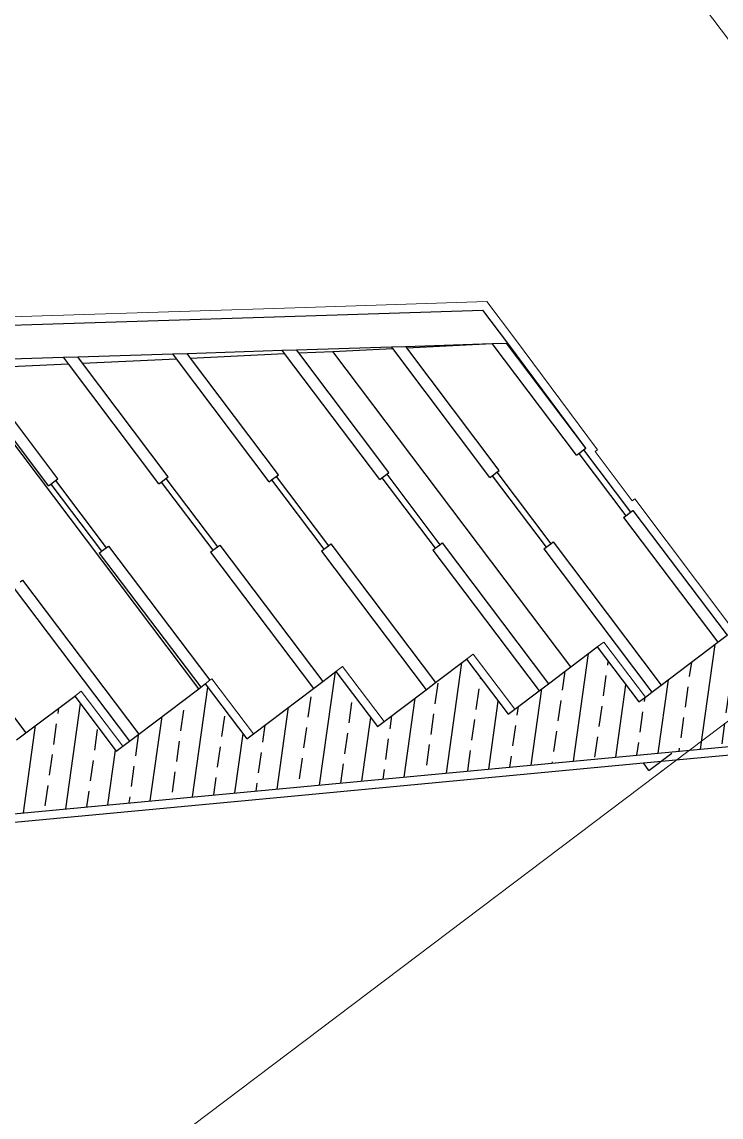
# Model space of a CAD drawing. Header units: millimetres. Extents: x 2232 to 85269, y -3593 to 5869.
# Drawn here: x 3757.2 to 3799.5, y -479.8 to -413.6 of the extents above; entities that cross this region are included whole.
import ezdxf

# ---------------------------------------------------------------- set-up
doc = ezdxf.new("R2010")
doc.units = ezdxf.units.MM
doc.linetypes.add('DOTX2', pattern=[0.5, 0, -0.5])
doc.layers.add('DOĞRAMA', color=33, linetype='Continuous')
doc.layers.add('Standart', color=7, linetype='Continuous')
for name, color, linetype, lineweight in [('iz', 1, 'DOTX2', 20), ('Kiris', 7, 'Continuous', 30), ('sıva iç', 21, 'Continuous', 0), ('ÖLÇÜ İÇ', 7, 'Continuous', 9)]:
    doc.layers.add(name, color=color, linetype=linetype, lineweight=lineweight)

# ---------------------------------------------------------------- blocks, each defined once
blk = doc.blocks.new('IDE991Entity4306')
at = {"layer": 'Standart', "linetype": 'Continuous', "lineweight": -3}
h = blk.add_hatch(dxfattribs=at)
h.set_pattern_fill('ANSI33', color=171, scale=40, style=0)
h.set_pattern_definition([(45, (0, 0), (-7.07107, 7.07107), []), (45, (7.071, 0), (-7.07107, 7.07107), [5, -2.5])])
h.paths.add_polyline_path([(936, 1166.67), (963, 1166.67), (963, 1150), (990, 1150), (990, 1133.33), (1017, 1133.33), (1017, 1116.67), (1044, 1116.67), (1044, 1100), (1071, 1100), (1071, 1083.33), (1098, 1083.33), (1098, 1066.67), (1125, 1066.67), (1125, 1035), (909, 1168.33), (909, 1183.33), (936, 1183.33)])
blk = doc.blocks.new('IDE991Entity4377')
at = {"layer": 'Standart', "color": 159, "linetype": 'Continuous', "lineweight": -3}
blk.add_lwpolyline([(1090, 1052), (1090, 1054.25)], dxfattribs=at)
blk = doc.blocks.new('IDE991Entity4378')
at = {"layer": 'Standart', "color": 159, "linetype": 'Continuous', "lineweight": -3}
blk.add_lwpolyline([(1090, 1083.33), (1090, 1178.91)], dxfattribs=at)
blk = doc.blocks.new('IDE991Entity4386')
at = {"layer": 'Standart', "color": 159, "linetype": 'Continuous', "lineweight": -3}
blk.add_lwpolyline([(1015, 1133.33), (1015, 1230.16)], dxfattribs=at)
blk = doc.blocks.new('IDE991Entity4395')
at = {"layer": 'Standart', "color": 134, "linetype": 'Continuous', "lineweight": -3}
blk.add_lwpolyline([(1121.94, 1104.46), (1121.94, 1066.67)], dxfattribs=at)
blk = doc.blocks.new('IDE991Entity4396')
at = {"layer": 'Standart', "color": 134, "linetype": 'Continuous', "lineweight": -3}
blk.add_lwpolyline([(1121.94, 1104.46), (1122.65, 1104.46)], dxfattribs=at)
blk = doc.blocks.new('IDE991Entity4397')
at = {"layer": 'Standart', "color": 134, "linetype": 'Continuous', "lineweight": -3}
blk.add_lwpolyline([(1122.65, 1123.35), (1122.65, 1104.46)], dxfattribs=at)
blk = doc.blocks.new('IDE991Entity4398')
at = {"layer": 'Standart', "color": 134, "linetype": 'Continuous', "lineweight": -3}
blk.add_lwpolyline([(1121.94, 1123.35), (1121.94, 1157.16)], dxfattribs=at)
blk = doc.blocks.new('IDE991Entity4399')
at = {"layer": 'Standart', "color": 134, "linetype": 'Continuous', "lineweight": -3}
blk.add_lwpolyline([(1121.94, 1123.35), (1122.65, 1123.35)], dxfattribs=at)
blk = doc.blocks.new('IDE991Entity4400')
at = {"layer": 'Standart', "color": 134, "linetype": 'Continuous', "lineweight": -3}
blk.add_lwpolyline([(1124.77, 1104.46), (1124.77, 1066.67)], dxfattribs=at)
blk = doc.blocks.new('IDE991Entity4401')
at = {"layer": 'Standart', "color": 134, "linetype": 'Continuous', "lineweight": -3}
blk.add_lwpolyline([(1124.06, 1123.35), (1124.06, 1104.46)], dxfattribs=at)
blk = doc.blocks.new('IDE991Entity4402')
at = {"layer": 'Standart', "color": 134, "linetype": 'Continuous', "lineweight": -3}
blk.add_lwpolyline([(1124.77, 1123.35), (1124.77, 1155.16)], dxfattribs=at)
blk = doc.blocks.new('IDE991Entity4403')
at = {"layer": 'Standart', "color": 134, "linetype": 'Continuous', "lineweight": -3}
blk.add_lwpolyline([(1101.99, 1110), (1101.99, 1066.67)], dxfattribs=at)
blk = doc.blocks.new('IDE991Entity4404')
at = {"layer": 'Standart', "color": 134, "linetype": 'Continuous', "lineweight": -3}
blk.add_lwpolyline([(1101.99, 1110), (1102.69, 1110)], dxfattribs=at)
blk = doc.blocks.new('IDE991Entity4405')
at = {"layer": 'Standart', "color": 134, "linetype": 'Continuous', "lineweight": -3}
blk.add_lwpolyline([(1102.69, 1131.67), (1102.69, 1110)], dxfattribs=at)
blk = doc.blocks.new('IDE991Entity4406')
at = {"layer": 'Standart', "color": 134, "linetype": 'Continuous', "lineweight": -3}
blk.add_lwpolyline([(1101.99, 1131.67), (1101.99, 1170.72)], dxfattribs=at)
blk = doc.blocks.new('IDE991Entity4407')
at = {"layer": 'Standart', "color": 134, "linetype": 'Continuous', "lineweight": -3}
blk.add_lwpolyline([(1101.99, 1131.67), (1102.69, 1131.67)], dxfattribs=at)
blk = doc.blocks.new('IDE991Entity4408')
at = {"layer": 'Standart', "color": 134, "linetype": 'Continuous', "lineweight": -3}
blk.add_lwpolyline([(1104.81, 1110), (1104.81, 1066.67)], dxfattribs=at)
blk = doc.blocks.new('IDE991Entity4409')
at = {"layer": 'Standart', "color": 134, "linetype": 'Continuous', "lineweight": -3}
blk.add_lwpolyline([(1104.11, 1131.67), (1104.11, 1110)], dxfattribs=at)
blk = doc.blocks.new('IDE991Entity4410')
at = {"layer": 'Standart', "color": 134, "linetype": 'Continuous', "lineweight": -3}
blk.add_lwpolyline([(1104.81, 1131.67), (1104.81, 1168.79)], dxfattribs=at)
blk = doc.blocks.new('IDE991Entity4411')
at = {"layer": 'Standart', "color": 134, "linetype": 'Continuous', "lineweight": -3}
blk.add_lwpolyline([(1080.39, 1126), (1080.39, 1083.33)], dxfattribs=at)
blk = doc.blocks.new('IDE991Entity4412')
at = {"layer": 'Standart', "color": 134, "linetype": 'Continuous', "lineweight": -3}
blk.add_lwpolyline([(1080.39, 1126), (1081.09, 1126)], dxfattribs=at)
blk = doc.blocks.new('IDE991Entity4413')
at = {"layer": 'Standart', "color": 134, "linetype": 'Continuous', "lineweight": -3}
blk.add_lwpolyline([(1081.09, 1147.33), (1081.09, 1126)], dxfattribs=at)
blk = doc.blocks.new('IDE991Entity4414')
at = {"layer": 'Standart', "color": 134, "linetype": 'Continuous', "lineweight": -3}
blk.add_lwpolyline([(1080.39, 1147.33), (1080.39, 1185.48)], dxfattribs=at)
blk = doc.blocks.new('IDE991Entity4415')
at = {"layer": 'Standart', "color": 134, "linetype": 'Continuous', "lineweight": -3}
blk.add_lwpolyline([(1080.39, 1147.33), (1081.09, 1147.33)], dxfattribs=at)
blk = doc.blocks.new('IDE991Entity4416')
at = {"layer": 'Standart', "color": 134, "linetype": 'Continuous', "lineweight": -3}
blk.add_lwpolyline([(1083.21, 1126), (1083.21, 1083.33)], dxfattribs=at)
blk = doc.blocks.new('IDE991Entity4417')
at = {"layer": 'Standart', "color": 134, "linetype": 'Continuous', "lineweight": -3}
blk.add_lwpolyline([(1082.51, 1147.33), (1082.51, 1126)], dxfattribs=at)
blk = doc.blocks.new('IDE991Entity4418')
at = {"layer": 'Standart', "color": 134, "linetype": 'Continuous', "lineweight": -3}
blk.add_lwpolyline([(1083.21, 1147.33), (1083.21, 1183.55)], dxfattribs=at)
blk = doc.blocks.new('IDE991Entity4419')
at = {"layer": 'Standart', "color": 134, "linetype": 'Continuous', "lineweight": -3}
blk.add_lwpolyline([(1058.79, 1142), (1058.79, 1100)], dxfattribs=at)
blk = doc.blocks.new('IDE991Entity4420')
at = {"layer": 'Standart', "color": 134, "linetype": 'Continuous', "lineweight": -3}
blk.add_lwpolyline([(1058.79, 1142), (1059.49, 1142)], dxfattribs=at)
blk = doc.blocks.new('IDE991Entity4421')
at = {"layer": 'Standart', "color": 134, "linetype": 'Continuous', "lineweight": -3}
blk.add_lwpolyline([(1059.49, 1163), (1059.49, 1142)], dxfattribs=at)
blk = doc.blocks.new('IDE991Entity4422')
at = {"layer": 'Standart', "color": 134, "linetype": 'Continuous', "lineweight": -3}
blk.add_lwpolyline([(1058.79, 1163), (1058.79, 1200.24)], dxfattribs=at)
blk = doc.blocks.new('IDE991Entity4423')
at = {"layer": 'Standart', "color": 134, "linetype": 'Continuous', "lineweight": -3}
blk.add_lwpolyline([(1058.79, 1163), (1059.49, 1163)], dxfattribs=at)
blk = doc.blocks.new('IDE991Entity4424')
at = {"layer": 'Standart', "color": 134, "linetype": 'Continuous', "lineweight": -3}
blk.add_lwpolyline([(1061.61, 1142), (1061.61, 1100)], dxfattribs=at)
blk = doc.blocks.new('IDE991Entity4425')
at = {"layer": 'Standart', "color": 134, "linetype": 'Continuous', "lineweight": -3}
blk.add_lwpolyline([(1060.91, 1163), (1060.91, 1142)], dxfattribs=at)
blk = doc.blocks.new('IDE991Entity4426')
at = {"layer": 'Standart', "color": 134, "linetype": 'Continuous', "lineweight": -3}
blk.add_lwpolyline([(1061.61, 1163), (1061.61, 1198.31)], dxfattribs=at)
blk = doc.blocks.new('IDE991Entity4427')
at = {"layer": 'Standart', "color": 134, "linetype": 'Continuous', "lineweight": -3}
blk.add_lwpolyline([(1037.19, 1158), (1037.19, 1116.67)], dxfattribs=at)
blk = doc.blocks.new('IDE991Entity4428')
at = {"layer": 'Standart', "color": 134, "linetype": 'Continuous', "lineweight": -3}
blk.add_lwpolyline([(1037.19, 1158), (1037.89, 1158)], dxfattribs=at)
blk = doc.blocks.new('IDE991Entity4429')
at = {"layer": 'Standart', "color": 134, "linetype": 'Continuous', "lineweight": -3}
blk.add_lwpolyline([(1037.89, 1178.67), (1037.89, 1158)], dxfattribs=at)
blk = doc.blocks.new('IDE991Entity4430')
at = {"layer": 'Standart', "color": 134, "linetype": 'Continuous', "lineweight": -3}
blk.add_lwpolyline([(1037.19, 1178.67), (1037.19, 1215)], dxfattribs=at)
blk = doc.blocks.new('IDE991Entity4431')
at = {"layer": 'Standart', "color": 134, "linetype": 'Continuous', "lineweight": -3}
blk.add_lwpolyline([(1037.19, 1178.67), (1037.89, 1178.67)], dxfattribs=at)
blk = doc.blocks.new('IDE991Entity4432')
at = {"layer": 'Standart', "color": 134, "linetype": 'Continuous', "lineweight": -3}
blk.add_lwpolyline([(1040.01, 1158), (1040.01, 1116.67)], dxfattribs=at)
blk = doc.blocks.new('IDE991Entity4433')
at = {"layer": 'Standart', "color": 134, "linetype": 'Continuous', "lineweight": -3}
blk.add_lwpolyline([(1039.31, 1178.67), (1039.31, 1158)], dxfattribs=at)
blk = doc.blocks.new('IDE991Entity4434')
at = {"layer": 'Standart', "color": 134, "linetype": 'Continuous', "lineweight": -3}
blk.add_lwpolyline([(1040.01, 1178.67), (1040.01, 1213.07)], dxfattribs=at)
blk = doc.blocks.new('IDE991Entity4435')
at = {"layer": 'Standart', "color": 134, "linetype": 'Continuous', "lineweight": -3}
blk.add_lwpolyline([(1015.59, 1174), (1015.59, 1133.33)], dxfattribs=at)
blk = doc.blocks.new('IDE991Entity4436')
at = {"layer": 'Standart', "color": 134, "linetype": 'Continuous', "lineweight": -3}
blk.add_lwpolyline([(1015.59, 1174), (1016.29, 1174)], dxfattribs=at)
blk = doc.blocks.new('IDE991Entity4437')
at = {"layer": 'Standart', "color": 134, "linetype": 'Continuous', "lineweight": -3}
blk.add_lwpolyline([(1016.29, 1194.33), (1016.29, 1174)], dxfattribs=at)
blk = doc.blocks.new('IDE991Entity4438')
at = {"layer": 'Standart', "color": 134, "linetype": 'Continuous', "lineweight": -3}
blk.add_lwpolyline([(1015.59, 1194.33), (1015.59, 1229.76)], dxfattribs=at)
blk = doc.blocks.new('IDE991Entity4439')
at = {"layer": 'Standart', "color": 134, "linetype": 'Continuous', "lineweight": -3}
blk.add_lwpolyline([(1015.59, 1194.33), (1016.29, 1194.33)], dxfattribs=at)
blk = doc.blocks.new('IDE991Entity4440')
at = {"layer": 'Standart', "color": 134, "linetype": 'Continuous', "lineweight": -3}
blk.add_lwpolyline([(1018.41, 1174), (1018.41, 1133.33)], dxfattribs=at)
blk = doc.blocks.new('IDE991Entity4441')
at = {"layer": 'Standart', "color": 134, "linetype": 'Continuous', "lineweight": -3}
blk.add_lwpolyline([(1017.71, 1194.33), (1017.71, 1174)], dxfattribs=at)
blk = doc.blocks.new('IDE991Entity4442')
at = {"layer": 'Standart', "color": 134, "linetype": 'Continuous', "lineweight": -3}
blk.add_lwpolyline([(1018.41, 1194.33), (1018.41, 1227.83)], dxfattribs=at)
blk = doc.blocks.new('IDE991Entity4443')
at = {"layer": 'Standart', "color": 134, "linetype": 'Continuous', "lineweight": -3}
blk.add_lwpolyline([(993.99, 1180), (993.99, 1133.33)], dxfattribs=at)
blk = doc.blocks.new('IDE991Entity4448')
at = {"layer": 'Standart', "color": 134, "linetype": 'Continuous', "lineweight": -3}
blk.add_lwpolyline([(996.81, 1180), (996.81, 1133.33)], dxfattribs=at)
blk = doc.blocks.new('IDE991Entity4456')
at = {"layer": 'Standart', "color": 134, "linetype": 'Continuous', "lineweight": -3}
blk.add_lwpolyline([(975.21, 1196), (975.21, 1150)], dxfattribs=at)
blk = doc.blocks.new('IDE991Entity4494')
at = {"layer": 'Standart', "color": 134, "linetype": 'Continuous', "lineweight": -3}
blk.add_lwpolyline([(1018.41, 1227.83), (1037.19, 1215)], dxfattribs=at)
blk = doc.blocks.new('IDE991Entity4495')
at = {"layer": 'Standart', "color": 134, "linetype": 'Continuous', "lineweight": -3}
blk.add_lwpolyline([(1040.01, 1213.07), (1058.79, 1200.24)], dxfattribs=at)
blk = doc.blocks.new('IDE991Entity4496')
at = {"layer": 'Standart', "color": 134, "linetype": 'Continuous', "lineweight": -3}
blk.add_lwpolyline([(1061.61, 1198.31), (1080.39, 1185.48)], dxfattribs=at)
blk = doc.blocks.new('IDE991Entity4497')
at = {"layer": 'Standart', "color": 134, "linetype": 'Continuous', "lineweight": -3}
blk.add_lwpolyline([(1083.21, 1183.55), (1090, 1178.91)], dxfattribs=at)
blk = doc.blocks.new('IDE991Entity4498')
at = {"layer": 'Standart', "color": 134, "linetype": 'Continuous', "lineweight": -3}
blk.add_lwpolyline([(1104.81, 1168.79), (1121.94, 1157.16)], dxfattribs=at)
blk = doc.blocks.new('IDE991Entity4499')
at = {"layer": 'Standart', "color": 134, "linetype": 'Continuous', "lineweight": -3}
blk.add_lwpolyline([(1125, 1155), (1125, 1165)], dxfattribs=at)
blk = doc.blocks.new('IDE991Entity5310')
at = {"layer": 'Standart', "color": 159, "linetype": 'Continuous', "lineweight": -3}
blk.add_lwpolyline([(990, 1150), (990, 1133.33)], dxfattribs=at)
blk = doc.blocks.new('IDE991Entity5313')
at = {"layer": 'Standart', "color": 159, "linetype": 'Continuous', "lineweight": -3}
blk.add_lwpolyline([(1017, 1133.33), (1017, 1116.67)], dxfattribs=at)
blk = doc.blocks.new('IDE991Entity5314')
at = {"layer": 'Standart', "color": 159, "linetype": 'Continuous', "lineweight": -3}
blk.add_lwpolyline([(990, 1133.33), (992, 1133.33)], dxfattribs=at)
blk = doc.blocks.new('IDE991Entity5315')
at = {"layer": 'Standart', "color": 159, "linetype": 'Continuous', "lineweight": -3}
blk.add_lwpolyline([(992, 1133.33), (993.99, 1133.33)], dxfattribs=at)
blk = doc.blocks.new('IDE991Entity5316')
at = {"layer": 'Standart', "color": 159, "linetype": 'Continuous', "lineweight": -3}
blk.add_lwpolyline([(1044, 1116.67), (1044, 1100)], dxfattribs=at)
blk = doc.blocks.new('IDE991Entity5317')
at = {"layer": 'Standart', "color": 159, "linetype": 'Continuous', "lineweight": -3}
blk.add_lwpolyline([(1017, 1116.67), (1019, 1116.67)], dxfattribs=at)
blk = doc.blocks.new('IDE991Entity5318')
at = {"layer": 'Standart', "color": 159, "linetype": 'Continuous', "lineweight": -3}
blk.add_lwpolyline([(1019, 1116.67), (1037.19, 1116.67)], dxfattribs=at)
blk = doc.blocks.new('IDE991Entity5319')
at = {"layer": 'Standart', "color": 159, "linetype": 'Continuous', "lineweight": -3}
blk.add_lwpolyline([(1071, 1100), (1071, 1083.33)], dxfattribs=at)
blk = doc.blocks.new('IDE991Entity5320')
at = {"layer": 'Standart', "color": 159, "linetype": 'Continuous', "lineweight": -3}
blk.add_lwpolyline([(1044, 1100), (1046, 1100)], dxfattribs=at)
blk = doc.blocks.new('IDE991Entity5321')
at = {"layer": 'Standart', "color": 159, "linetype": 'Continuous', "lineweight": -3}
blk.add_lwpolyline([(1046, 1100), (1058.79, 1100)], dxfattribs=at)
blk = doc.blocks.new('IDE991Entity5322')
at = {"layer": 'Standart', "color": 159, "linetype": 'Continuous', "lineweight": -3}
blk.add_lwpolyline([(1098, 1083.33), (1098, 1066.67)], dxfattribs=at)
blk = doc.blocks.new('IDE991Entity5323')
at = {"layer": 'Standart', "color": 159, "linetype": 'Continuous', "lineweight": -3}
blk.add_lwpolyline([(1071, 1083.33), (1073, 1083.33)], dxfattribs=at)
blk = doc.blocks.new('IDE991Entity5324')
at = {"layer": 'Standart', "color": 159, "linetype": 'Continuous', "lineweight": -3}
blk.add_lwpolyline([(1073, 1083.33), (1080.39, 1083.33)], dxfattribs=at)
blk = doc.blocks.new('IDE991Entity5326')
at = {"layer": 'Standart', "color": 159, "linetype": 'Continuous', "lineweight": -3}
blk.add_lwpolyline([(1098, 1066.67), (1100, 1066.67)], dxfattribs=at)
blk = doc.blocks.new('IDE991Entity5327')
at = {"layer": 'Standart', "color": 159, "linetype": 'Continuous', "lineweight": -3}
blk.add_lwpolyline([(1100, 1066.67), (1101.99, 1066.67)], dxfattribs=at)
blk = doc.blocks.new('IDE991Entity5328')
at = {"layer": 'Standart', "color": 159, "linetype": 'Continuous', "lineweight": -3}
blk.add_lwpolyline([(882, 1185), (1125, 1035)], dxfattribs=at)
blk = doc.blocks.new('IDE991Entity5624')
at = {"layer": 'Standart', "color": 163, "linetype": 'Continuous', "lineweight": 5}
blk.add_lwpolyline([(1098, 1083.33), (1100, 1083.33)], dxfattribs=at)
blk = doc.blocks.new('IDE991Entity5625')
at = {"layer": 'Standart', "color": 163, "linetype": 'Continuous', "lineweight": 5}
blk.add_lwpolyline([(1100, 1083.33), (1100, 1066.67)], dxfattribs=at)
blk = doc.blocks.new('IDE991Entity5626')
at = {"layer": 'Standart', "color": 163, "linetype": 'Continuous', "lineweight": 5}
blk.add_lwpolyline([(1071, 1100), (1073, 1100)], dxfattribs=at)
blk = doc.blocks.new('IDE991Entity5627')
at = {"layer": 'Standart', "color": 163, "linetype": 'Continuous', "lineweight": 5}
blk.add_lwpolyline([(1073, 1100), (1073, 1083.33)], dxfattribs=at)
blk = doc.blocks.new('IDE991Entity5628')
at = {"layer": 'Standart', "color": 163, "linetype": 'Continuous', "lineweight": 5}
blk.add_lwpolyline([(1044, 1116.67), (1046, 1116.67)], dxfattribs=at)
blk = doc.blocks.new('IDE991Entity5629')
at = {"layer": 'Standart', "color": 163, "linetype": 'Continuous', "lineweight": 5}
blk.add_lwpolyline([(1046, 1116.67), (1046, 1100)], dxfattribs=at)
blk = doc.blocks.new('IDE991Entity5630')
at = {"layer": 'Standart', "color": 163, "linetype": 'Continuous', "lineweight": 5}
blk.add_lwpolyline([(1017, 1133.33), (1018.41, 1133.33)], dxfattribs=at)
blk = doc.blocks.new('IDE991Entity5631')
at = {"layer": 'Standart', "color": 163, "linetype": 'Continuous', "lineweight": 5}
blk.add_lwpolyline([(1019, 1133.33), (1019, 1116.67)], dxfattribs=at)
blk = doc.blocks.new('IDE991Entity5632')
at = {"layer": 'Standart', "color": 163, "linetype": 'Continuous', "lineweight": 5}
blk.add_lwpolyline([(990, 1150), (992, 1150)], dxfattribs=at)
blk = doc.blocks.new('IDE991Entity5633')
at = {"layer": 'Standart', "color": 163, "linetype": 'Continuous', "lineweight": 5}
blk.add_lwpolyline([(992, 1150), (992, 1133.33)], dxfattribs=at)
blk = doc.blocks.new('IDE991Entity5801')
at = {"layer": 'Standart', "color": 11, "linetype": 'Continuous', "lineweight": -3}
blk.add_lwpolyline([(881.43, 1183), (1015, 1100.55)], dxfattribs=at)
blk = doc.blocks.new('IDE991Entity5932')
at = {"layer": 'Standart', "color": 134, "linetype": 'Continuous', "lineweight": -3}
blk.add_lwpolyline([(1122.65, 1104.46), (1124.06, 1104.46)], dxfattribs=at)
blk = doc.blocks.new('IDE991Entity5933')
at = {"layer": 'Standart', "color": 134, "linetype": 'Continuous', "lineweight": -3}
blk.add_lwpolyline([(1124.06, 1104.46), (1124.77, 1104.46)], dxfattribs=at)
blk = doc.blocks.new('IDE991Entity5934')
at = {"layer": 'Standart', "color": 134, "linetype": 'Continuous', "lineweight": -3}
blk.add_lwpolyline([(1122.65, 1123.35), (1124.06, 1123.35)], dxfattribs=at)
blk = doc.blocks.new('IDE991Entity5935')
at = {"layer": 'Standart', "color": 134, "linetype": 'Continuous', "lineweight": -3}
blk.add_lwpolyline([(1124.06, 1123.35), (1124.77, 1123.35)], dxfattribs=at)
blk = doc.blocks.new('IDE991Entity5936')
at = {"layer": 'Standart', "color": 134, "linetype": 'Continuous', "lineweight": -3}
blk.add_lwpolyline([(1102.69, 1110), (1104.11, 1110)], dxfattribs=at)
blk = doc.blocks.new('IDE991Entity5937')
at = {"layer": 'Standart', "color": 134, "linetype": 'Continuous', "lineweight": -3}
blk.add_lwpolyline([(1104.11, 1110), (1104.81, 1110)], dxfattribs=at)
blk = doc.blocks.new('IDE991Entity5938')
at = {"layer": 'Standart', "color": 134, "linetype": 'Continuous', "lineweight": -3}
blk.add_lwpolyline([(1101.99, 1170.72), (1101.99, 1171.25)], dxfattribs=at)
blk = doc.blocks.new('IDE991Entity5939')
at = {"layer": 'Standart', "color": 134, "linetype": 'Continuous', "lineweight": -3}
blk.add_lwpolyline([(1102.69, 1131.67), (1104.11, 1131.67)], dxfattribs=at)
blk = doc.blocks.new('IDE991Entity5940')
at = {"layer": 'Standart', "color": 134, "linetype": 'Continuous', "lineweight": -3}
blk.add_lwpolyline([(1104.11, 1131.67), (1104.81, 1131.67)], dxfattribs=at)
blk = doc.blocks.new('IDE991Entity5941')
at = {"layer": 'Standart', "color": 134, "linetype": 'Continuous', "lineweight": -3}
blk.add_lwpolyline([(1104.81, 1168.79), (1104.81, 1169.25)], dxfattribs=at)
blk = doc.blocks.new('IDE991Entity5942')
at = {"layer": 'Standart', "color": 134, "linetype": 'Continuous', "lineweight": -3}
blk.add_lwpolyline([(1081.09, 1126), (1082.51, 1126)], dxfattribs=at)
blk = doc.blocks.new('IDE991Entity5943')
at = {"layer": 'Standart', "color": 134, "linetype": 'Continuous', "lineweight": -3}
blk.add_lwpolyline([(1082.51, 1126), (1083.21, 1126)], dxfattribs=at)
blk = doc.blocks.new('IDE991Entity5944')
at = {"layer": 'Standart', "color": 134, "linetype": 'Continuous', "lineweight": -3}
blk.add_lwpolyline([(1080.39, 1185.48), (1080.39, 1186.5)], dxfattribs=at)
blk = doc.blocks.new('IDE991Entity5945')
at = {"layer": 'Standart', "color": 134, "linetype": 'Continuous', "lineweight": -3}
blk.add_lwpolyline([(1081.09, 1147.33), (1082.51, 1147.33)], dxfattribs=at)
blk = doc.blocks.new('IDE991Entity5946')
at = {"layer": 'Standart', "color": 134, "linetype": 'Continuous', "lineweight": -3}
blk.add_lwpolyline([(1082.51, 1147.33), (1083.21, 1147.33)], dxfattribs=at)
blk = doc.blocks.new('IDE991Entity5947')
at = {"layer": 'Standart', "color": 134, "linetype": 'Continuous', "lineweight": -3}
blk.add_lwpolyline([(1083.21, 1183.55), (1083.21, 1184.5)], dxfattribs=at)
blk = doc.blocks.new('IDE991Entity5948')
at = {"layer": 'Standart', "color": 134, "linetype": 'Continuous', "lineweight": -3}
blk.add_lwpolyline([(1059.49, 1142), (1060.91, 1142)], dxfattribs=at)
blk = doc.blocks.new('IDE991Entity5949')
at = {"layer": 'Standart', "color": 134, "linetype": 'Continuous', "lineweight": -3}
blk.add_lwpolyline([(1060.91, 1142), (1061.61, 1142)], dxfattribs=at)
blk = doc.blocks.new('IDE991Entity5950')
at = {"layer": 'Standart', "color": 134, "linetype": 'Continuous', "lineweight": -3}
blk.add_lwpolyline([(1058.79, 1200.24), (1058.79, 1201.75)], dxfattribs=at)
blk = doc.blocks.new('IDE991Entity5951')
at = {"layer": 'Standart', "color": 134, "linetype": 'Continuous', "lineweight": -3}
blk.add_lwpolyline([(1059.49, 1163), (1060.91, 1163)], dxfattribs=at)
blk = doc.blocks.new('IDE991Entity5952')
at = {"layer": 'Standart', "color": 134, "linetype": 'Continuous', "lineweight": -3}
blk.add_lwpolyline([(1060.91, 1163), (1061.61, 1163)], dxfattribs=at)
blk = doc.blocks.new('IDE991Entity5953')
at = {"layer": 'Standart', "color": 134, "linetype": 'Continuous', "lineweight": -3}
blk.add_lwpolyline([(1061.61, 1198.31), (1061.61, 1199.75)], dxfattribs=at)
blk = doc.blocks.new('IDE991Entity5954')
at = {"layer": 'Standart', "color": 134, "linetype": 'Continuous', "lineweight": -3}
blk.add_lwpolyline([(1037.89, 1158), (1039.31, 1158)], dxfattribs=at)
blk = doc.blocks.new('IDE991Entity5955')
at = {"layer": 'Standart', "color": 134, "linetype": 'Continuous', "lineweight": -3}
blk.add_lwpolyline([(1039.31, 1158), (1040.01, 1158)], dxfattribs=at)
blk = doc.blocks.new('IDE991Entity5956')
at = {"layer": 'Standart', "color": 134, "linetype": 'Continuous', "lineweight": -3}
blk.add_lwpolyline([(1037.19, 1215), (1037.19, 1217)], dxfattribs=at)
blk = doc.blocks.new('IDE991Entity5957')
at = {"layer": 'Standart', "color": 134, "linetype": 'Continuous', "lineweight": -3}
blk.add_lwpolyline([(1037.89, 1178.67), (1039.31, 1178.67)], dxfattribs=at)
blk = doc.blocks.new('IDE991Entity5958')
at = {"layer": 'Standart', "color": 134, "linetype": 'Continuous', "lineweight": -3}
blk.add_lwpolyline([(1039.31, 1178.67), (1040.01, 1178.67)], dxfattribs=at)
blk = doc.blocks.new('IDE991Entity5959')
at = {"layer": 'Standart', "color": 134, "linetype": 'Continuous', "lineweight": -3}
blk.add_lwpolyline([(1040.01, 1213.07), (1040.01, 1215)], dxfattribs=at)
blk = doc.blocks.new('IDE991Entity5960')
at = {"layer": 'Standart', "color": 134, "linetype": 'Continuous', "lineweight": -3}
blk.add_lwpolyline([(1016.29, 1174), (1017.71, 1174)], dxfattribs=at)
blk = doc.blocks.new('IDE991Entity5961')
at = {"layer": 'Standart', "color": 134, "linetype": 'Continuous', "lineweight": -3}
blk.add_lwpolyline([(1017.71, 1174), (1018.41, 1174)], dxfattribs=at)
blk = doc.blocks.new('IDE991Entity5963')
at = {"layer": 'Standart', "color": 134, "linetype": 'Continuous', "lineweight": -3}
blk.add_lwpolyline([(1016.29, 1194.33), (1017.71, 1194.33)], dxfattribs=at)
blk = doc.blocks.new('IDE991Entity5964')
at = {"layer": 'Standart', "color": 134, "linetype": 'Continuous', "lineweight": -3}
blk.add_lwpolyline([(1017.71, 1194.33), (1018.41, 1194.33)], dxfattribs=at)
blk = doc.blocks.new('IDE991Entity5967')
at = {"layer": 'Standart', "color": 134, "linetype": 'Continuous', "lineweight": -3}
blk.add_lwpolyline([(996.11, 1180), (996.81, 1180)], dxfattribs=at)
blk = doc.blocks.new('IDE991Entity6006')
at = {"layer": 'Standart', "color": 134, "linetype": 'Continuous', "lineweight": -3}
blk.add_lwpolyline([(1018.41, 1230.25), (1037.19, 1217)], dxfattribs=at)
blk = doc.blocks.new('IDE991Entity6007')
at = {"layer": 'Standart', "color": 134, "linetype": 'Continuous', "lineweight": -3}
blk.add_lwpolyline([(1037.19, 1217), (1040.01, 1215)], dxfattribs=at)
blk = doc.blocks.new('IDE991Entity6008')
at = {"layer": 'Standart', "color": 134, "linetype": 'Continuous', "lineweight": -3}
blk.add_lwpolyline([(1040.01, 1215), (1058.79, 1201.75)], dxfattribs=at)
blk = doc.blocks.new('IDE991Entity6009')
at = {"layer": 'Standart', "color": 134, "linetype": 'Continuous', "lineweight": -3}
blk.add_lwpolyline([(1058.79, 1201.75), (1061.61, 1199.75)], dxfattribs=at)
blk = doc.blocks.new('IDE991Entity6010')
at = {"layer": 'Standart', "color": 134, "linetype": 'Continuous', "lineweight": -3}
blk.add_lwpolyline([(1061.61, 1199.75), (1080.39, 1186.5)], dxfattribs=at)
blk = doc.blocks.new('IDE991Entity6011')
at = {"layer": 'Standart', "color": 134, "linetype": 'Continuous', "lineweight": -3}
blk.add_lwpolyline([(1080.39, 1186.5), (1083.21, 1184.5)], dxfattribs=at)
blk = doc.blocks.new('IDE991Entity6012')
at = {"layer": 'Standart', "color": 134, "linetype": 'Continuous', "lineweight": -3}
blk.add_lwpolyline([(1083.21, 1184.5), (1101.99, 1171.25)], dxfattribs=at)
blk = doc.blocks.new('IDE991Entity6013')
at = {"layer": 'Standart', "color": 134, "linetype": 'Continuous', "lineweight": -3}
blk.add_lwpolyline([(1101.99, 1171.25), (1104.81, 1169.25)], dxfattribs=at)
blk = doc.blocks.new('IDE991Entity6014')
at = {"layer": 'Standart', "color": 134, "linetype": 'Continuous', "lineweight": -3}
blk.add_lwpolyline([(1104.81, 1169.25), (1121.94, 1157.16)], dxfattribs=at)
blk = doc.blocks.new('IDE991Entity6015')
at = {"layer": 'Standart', "color": 134, "linetype": 'Continuous', "lineweight": -3}
blk.add_lwpolyline([(1121.94, 1157.16), (1124.77, 1155.16)], dxfattribs=at)
blk = doc.blocks.new('IDE991Entity6016')
at = {"layer": 'Standart', "color": 134, "linetype": 'Continuous', "lineweight": -3}
blk.add_lwpolyline([(1124.77, 1155.16), (1125, 1155)], dxfattribs=at)
blk = doc.blocks.new('IDE991Entity6018')
at = {"layer": 'Standart', "color": 134, "linetype": 'Continuous', "lineweight": -3}
blk.add_lwpolyline([(1015, 1242.66), (1090, 1189.71)], dxfattribs=at)
blk = doc.blocks.new('IDE991Entity6019')
at = {"layer": 'Standart', "color": 134, "linetype": 'Continuous', "lineweight": -3}
blk.add_lwpolyline([(1090, 1189.71), (1125, 1165)], dxfattribs=at)
blk = doc.blocks.new('IDE991Entity6021')
at = {"layer": 'Standart', "color": 134, "linetype": 'Continuous', "lineweight": -3}
blk.add_lwpolyline([(1090, 1178.91), (1101.99, 1170.72)], dxfattribs=at)
blk = doc.blocks.new('IDE991Entity6032')
at = {"layer": 'Standart', "color": 159, "linetype": 'Continuous', "lineweight": -3}
blk.add_lwpolyline([(1090, 1052), (1096.89, 1052)], dxfattribs=at)
blk = doc.blocks.new('IDE991Entity6118')
at = {"layer": 'Standart', "color": 134, "linetype": 'Continuous', "lineweight": -3}
blk.add_lwpolyline([(914, 1013.97), (1015, 942.66)], dxfattribs=at)
blk = doc.blocks.new('IDE991Entity6536')
at = {"layer": 'Standart', "color": 159, "linetype": 'Continuous', "lineweight": -3}
blk.add_lwpolyline([(972.39, 1150), (975.21, 1150)], dxfattribs=at)
blk = doc.blocks.new('IDE991Entity6537')
at = {"layer": 'Standart', "color": 159, "linetype": 'Continuous', "lineweight": -3}
blk.add_lwpolyline([(975.21, 1150), (990, 1150)], dxfattribs=at)
blk = doc.blocks.new('IDE991Entity6538')
at = {"layer": 'Standart', "color": 159, "linetype": 'Continuous', "lineweight": -3}
blk.add_lwpolyline([(993.99, 1133.33), (996.81, 1133.33)], dxfattribs=at)
blk = doc.blocks.new('IDE991Entity6539')
at = {"layer": 'Standart', "color": 159, "linetype": 'Continuous', "lineweight": -3}
blk.add_lwpolyline([(996.81, 1133.33), (1015, 1133.33)], dxfattribs=at)
blk = doc.blocks.new('IDE991Entity6540')
at = {"layer": 'Standart', "color": 159, "linetype": 'Continuous', "lineweight": -3}
blk.add_lwpolyline([(1015, 1133.33), (1015.59, 1133.33)], dxfattribs=at)
blk = doc.blocks.new('IDE991Entity6541')
at = {"layer": 'Standart', "color": 159, "linetype": 'Continuous', "lineweight": -3}
blk.add_lwpolyline([(1015.59, 1133.33), (1017, 1133.33)], dxfattribs=at)
blk = doc.blocks.new('IDE991Entity6542')
at = {"layer": 'Standart', "color": 159, "linetype": 'Continuous', "lineweight": -3}
blk.add_lwpolyline([(1037.19, 1116.67), (1040.01, 1116.67)], dxfattribs=at)
blk = doc.blocks.new('IDE991Entity6543')
at = {"layer": 'Standart', "color": 159, "linetype": 'Continuous', "lineweight": -3}
blk.add_lwpolyline([(1040.01, 1116.67), (1044, 1116.67)], dxfattribs=at)
blk = doc.blocks.new('IDE991Entity6544')
at = {"layer": 'Standart', "color": 159, "linetype": 'Continuous', "lineweight": -3}
blk.add_lwpolyline([(1058.79, 1100), (1061.61, 1100)], dxfattribs=at)
blk = doc.blocks.new('IDE991Entity6545')
at = {"layer": 'Standart', "color": 159, "linetype": 'Continuous', "lineweight": -3}
blk.add_lwpolyline([(1061.61, 1100), (1071, 1100)], dxfattribs=at)
blk = doc.blocks.new('IDE991Entity6546')
at = {"layer": 'Standart', "color": 159, "linetype": 'Continuous', "lineweight": -3}
blk.add_lwpolyline([(1080.39, 1083.33), (1083.21, 1083.33)], dxfattribs=at)
blk = doc.blocks.new('IDE991Entity6547')
at = {"layer": 'Standart', "color": 159, "linetype": 'Continuous', "lineweight": -3}
blk.add_lwpolyline([(1083.21, 1083.33), (1090, 1083.33)], dxfattribs=at)
blk = doc.blocks.new('IDE991Entity6548')
at = {"layer": 'Standart', "color": 159, "linetype": 'Continuous', "lineweight": -3}
blk.add_lwpolyline([(1090, 1083.33), (1098, 1083.33)], dxfattribs=at)
blk = doc.blocks.new('IDE991Entity6549')
at = {"layer": 'Standart', "color": 159, "linetype": 'Continuous', "lineweight": -3}
blk.add_lwpolyline([(1101.99, 1066.67), (1104.81, 1066.67)], dxfattribs=at)
blk = doc.blocks.new('IDE991Entity6550')
at = {"layer": 'Standart', "color": 159, "linetype": 'Continuous', "lineweight": -3}
blk.add_lwpolyline([(1104.81, 1066.67), (1121.94, 1066.67)], dxfattribs=at)
blk = doc.blocks.new('IDE991Entity6551')
at = {"layer": 'Standart', "color": 159, "linetype": 'Continuous', "lineweight": -3}
blk.add_lwpolyline([(1121.94, 1066.67), (1124.77, 1066.67)], dxfattribs=at)
blk = doc.blocks.new('IDE991Entity6721')
at = {"layer": 'Standart', "color": 163, "linetype": 'Continuous', "lineweight": 5}
blk.add_lwpolyline([(1018.41, 1133.33), (1019, 1133.33)], dxfattribs=at)
blk = doc.blocks.new('IDE991Entity6744')
at = {"layer": 'Standart', "color": 11, "linetype": 'Continuous', "lineweight": -3}
blk.add_lwpolyline([(1015, 1100.55), (1090, 1054.25)], dxfattribs=at)
blk = doc.blocks.new('IDE991Entity6745')
at = {"layer": 'Standart', "color": 11, "linetype": 'Continuous', "lineweight": -3}
blk.add_lwpolyline([(1090, 1054.25), (1125, 1032.65)], dxfattribs=at)
blk = doc.blocks.new('TRRTYT')
at = {"layer": 'Standart'}
for name in ['IDE991Entity6018', 'IDE991Entity4386', 'IDE991Entity4438', 'IDE991Entity6006', 'IDE991Entity4442', 'IDE991Entity4494', 'IDE991Entity5956', 'IDE991Entity6007', 'IDE991Entity4430', 'IDE991Entity5959', 'IDE991Entity6008', 'IDE991Entity4434', 'IDE991Entity4495', 'IDE991Entity5950', 'IDE991Entity6009', 'IDE991Entity4422', 'IDE991Entity5953', 'IDE991Entity6010', 'IDE991Entity4426', 'IDE991Entity4496', 'IDE991Entity4456', 'IDE991Entity4439', 'IDE991Entity4437', 'IDE991Entity5963', 'IDE991Entity4441', 'IDE991Entity5964', 'IDE991Entity6019', 'IDE991Entity5328', 'IDE991Entity5944', 'IDE991Entity6011', 'IDE991Entity4414', 'IDE991Entity5947', 'IDE991Entity6012', 'IDE991Entity5801', 'IDE991Entity4306', 'IDE991Entity4418', 'IDE991Entity4497', 'IDE991Entity4443', 'IDE991Entity5967', 'IDE991Entity4448', 'IDE991Entity4378', 'IDE991Entity6021', 'IDE991Entity4431', 'IDE991Entity4429', 'IDE991Entity5957', 'IDE991Entity4433', 'IDE991Entity5958', 'IDE991Entity4435', 'IDE991Entity4436', 'IDE991Entity5960', 'IDE991Entity5961', 'IDE991Entity4440', 'IDE991Entity5938', 'IDE991Entity6013', 'IDE991Entity4406', 'IDE991Entity5941', 'IDE991Entity6014', 'IDE991Entity4410', 'IDE991Entity4498', 'IDE991Entity4423', 'IDE991Entity4421', 'IDE991Entity5951', 'IDE991Entity4425', 'IDE991Entity5952', 'IDE991Entity4499', 'IDE991Entity4427', 'IDE991Entity4428', 'IDE991Entity5954', 'IDE991Entity5955', 'IDE991Entity4432', 'IDE991Entity4398', 'IDE991Entity6015', 'IDE991Entity4402', 'IDE991Entity6016', 'IDE991Entity6536', 'IDE991Entity6537', 'IDE991Entity5310', 'IDE991Entity5632', 'IDE991Entity5633', 'IDE991Entity4415', 'IDE991Entity4413', 'IDE991Entity5945', 'IDE991Entity4417', 'IDE991Entity5946', 'IDE991Entity4419', 'IDE991Entity4420', 'IDE991Entity5948', 'IDE991Entity5949', 'IDE991Entity4424', 'IDE991Entity5314', 'IDE991Entity5315', 'IDE991Entity6538', 'IDE991Entity6539', 'IDE991Entity6540', 'IDE991Entity6541', 'IDE991Entity5313', 'IDE991Entity5630', 'IDE991Entity6721', 'IDE991Entity5631', 'IDE991Entity4407', 'IDE991Entity4405', 'IDE991Entity5939', 'IDE991Entity4409', 'IDE991Entity5940', 'IDE991Entity4411', 'IDE991Entity4412', 'IDE991Entity5942', 'IDE991Entity5943', 'IDE991Entity4416', 'IDE991Entity4399', 'IDE991Entity4397', 'IDE991Entity5934', 'IDE991Entity4401', 'IDE991Entity5935', 'IDE991Entity5317', 'IDE991Entity5318', 'IDE991Entity6542', 'IDE991Entity6543', 'IDE991Entity5316', 'IDE991Entity5628', 'IDE991Entity5629', 'IDE991Entity4403', 'IDE991Entity4404', 'IDE991Entity5936', 'IDE991Entity5937', 'IDE991Entity4408', 'IDE991Entity4395', 'IDE991Entity4396', 'IDE991Entity5932', 'IDE991Entity5933', 'IDE991Entity4400', 'IDE991Entity6744', 'IDE991Entity5320', 'IDE991Entity5321', 'IDE991Entity6544', 'IDE991Entity6545', 'IDE991Entity5319', 'IDE991Entity5626', 'IDE991Entity5627', 'IDE991Entity5323', 'IDE991Entity5324', 'IDE991Entity6546', 'IDE991Entity6547', 'IDE991Entity6548', 'IDE991Entity5322', 'IDE991Entity5624', 'IDE991Entity5625', 'IDE991Entity5326', 'IDE991Entity5327', 'IDE991Entity6549', 'IDE991Entity6550', 'IDE991Entity6551', 'IDE991Entity4377', 'IDE991Entity6745', 'IDE991Entity6032', 'IDE991Entity6118']:
    blk.add_blockref(name, (1034515.63, -397430.95), dxfattribs=at)
blk = doc.blocks.new('FGDGFDGDF')
at = {"layer": 'DOĞRAMA', "lineweight": 18}
blk.add_line((681313.93, -207243.09, -0.02), (681313.93, -207453.09), dxfattribs=at)
blk.add_line((681313.93, -207243.09, -0.02), (681313.93, -207453.09), dxfattribs=at)
blk = doc.blocks.new('GHGFHGF')
at = {"layer": 'iz', "ltscale": 50}
blk.add_line((1293379.78, -409389.54), (1295709.78, -409389.54), dxfattribs=at)
at = {"layer": 'sıva iç'}
for points in [[(1294394.78, -409196.88), (1294469.78, -409249.83), (1294504.78, -409274.54), (1294504.78, -409284.54), (1294504.55, -409316.19), (1294503.84, -409316.19), (1294503.84, -409335.09), (1294504.55, -409335.09), (1294504.55, -409372.88), (1294504.78, -409372.88), (1294506.78, -409372.88), (1294506.78, -409389.54), (1294619.78, -409389.54), (1294694.78, -409389.54), (1294694.78, -409139.54), (1294694.78, -409139.54), (1294694.78, -409104.54), (1294504.78, -409104.54), (1294504.78, -409089.54), (1294164.78, -409089.54)], [(1294395.93, -409195.25), (1294470.93, -409248.2), (1294506.78, -409273.51), (1294506.78, -409284.55), (1294506.53, -409318.19), (1294505.84, -409318.19), (1294505.84, -409333.09), (1294506.55, -409333.09), (1294506.55, -409370.88), (1294508.78, -409370.88), (1294508.78, -409387.54), (1294619.78, -409387.54), (1294692.78, -409387.54), (1294692.78, -409141.54), (1294692.78, -409141.54), (1294692.78, -409106.54), (1294502.78, -409106.54), (1294502.78, -409089.54)], [(1294694.78, -409689.54), (1294694.78, -409439.54), (1294694.78, -409439.54), (1294694.78, -409404.54), (1294504.78, -409404.54), (1294504.78, -409389.54), (1294164.78, -409389.54)]]:
    blk.add_lwpolyline(points, dxfattribs=at)
at = {"layer": 'Kiris', "xscale": -1}
blk.add_blockref('FGDGFDGDF', (1975905.48, -201934.46), dxfattribs=at)
at = {"layer": 'sıva iç'}
blk.add_blockref('TRRTYT', (258864.14, -13008.59), dxfattribs=at)
blk = doc.blocks.new('RRRR')
at = {"layer": 'sıva iç', "rotation": 37.05267661197627}
blk.add_blockref('GHGFHGF', (-156760.25, -889310.84), dxfattribs=at)

msp = doc.modelspace()

# ---------------------------------------------------------------- block references
at = {"layer": 'ÖLÇÜ İÇ', "xscale": 0.25, "yscale": 0.25, "zscale": 0.25}
msp.add_blockref('RRRR', (-276957.058, 108554.699), dxfattribs=at)

doc.saveas('drawing.dxf')
